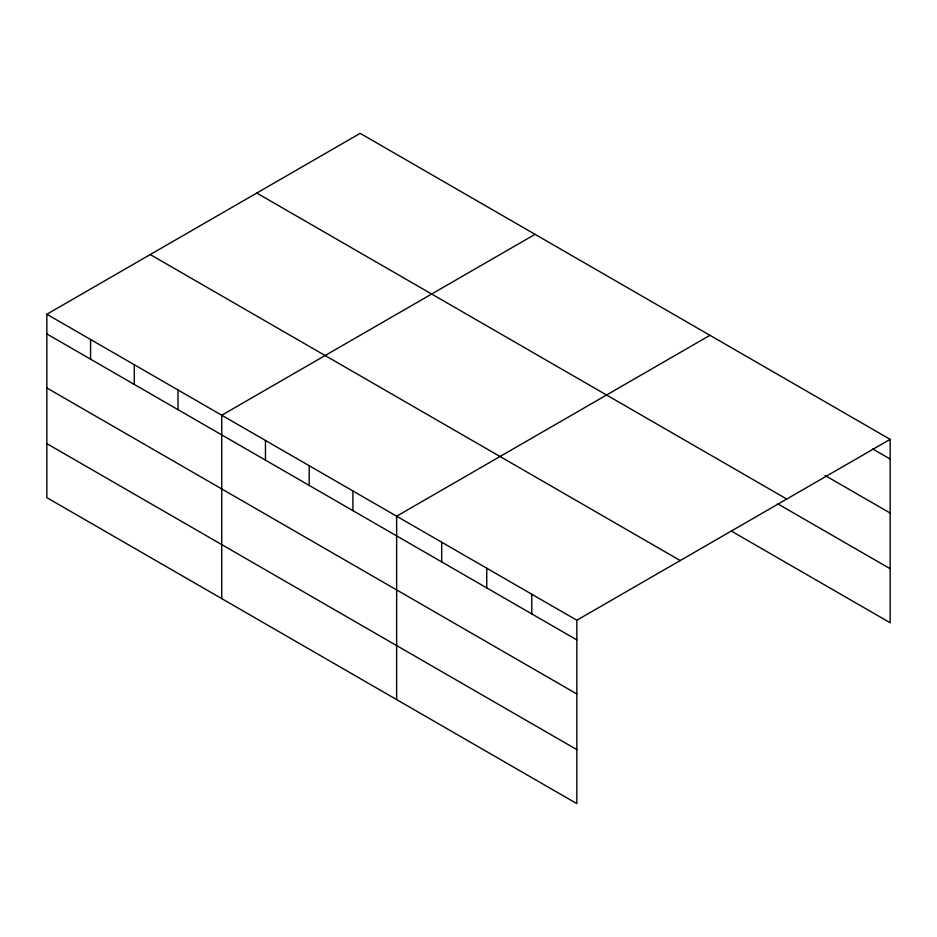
<?xml version="1.0" encoding="UTF-8"?>
<svg xmlns="http://www.w3.org/2000/svg" width="937" height="937" viewBox="0 0 937 937"><rect width="100%" height="100%" fill="white"/><g stroke="black" fill="none" stroke-linecap="round" stroke-linejoin="round"><path stroke-width="1.41" d="M46.85 314.246L576.841 620.235L576.841 803.641L46.85 497.652L46.85 314.246L360.159 133.359L890.15 439.348L890.15 622.754L731.223 530.998M535.062 234.332L221.741 415.22L221.741 598.626M709.953 335.305L396.644 516.205L396.644 699.611M576.841 620.235L890.15 439.348M872.628 448.917L890.15 459.036M825.075 475.492L890.15 513.054M256.773 193.057L786.752 499.034M777.523 503.696L890.15 568.724M150.248 254.559L680.227 560.537M46.85 333.935L576.841 639.924M46.85 387.965L576.841 693.954M46.85 443.634L576.841 749.612M531.783 594.222L531.783 613.911M486.736 568.22L486.736 587.909M441.69 542.207L441.69 561.895M352.921 490.953L352.921 510.642M309.198 465.712L309.198 485.401M265.464 440.472L265.464 460.161M178.018 389.979L178.018 409.668M134.296 364.739L134.296 384.428M90.573 339.499L90.573 359.187"/></g></svg>
